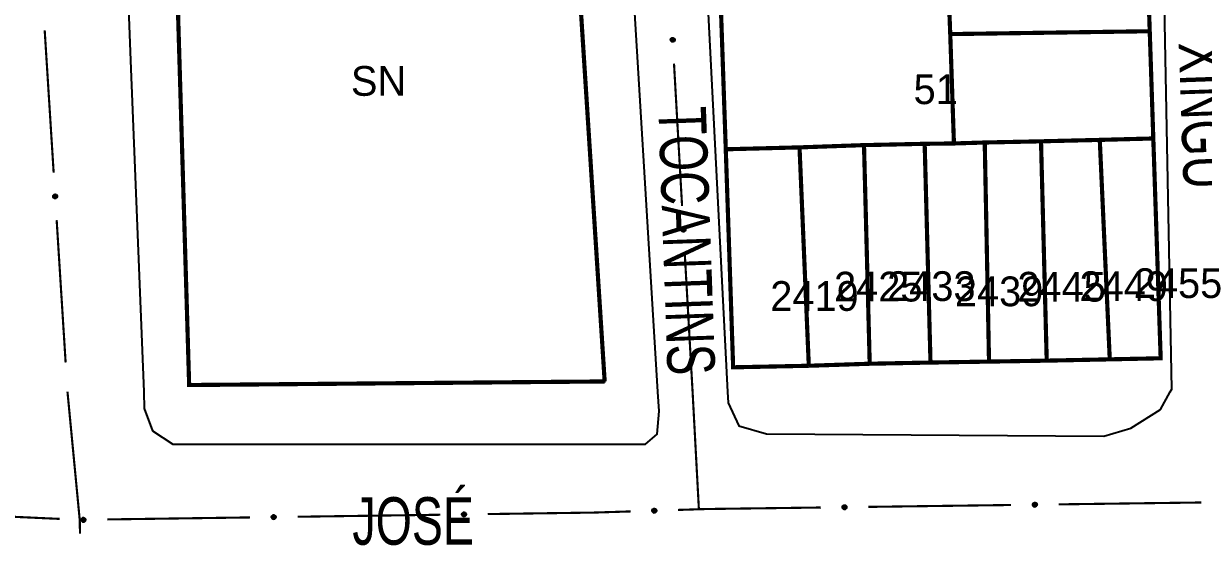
# Model space of a CAD drawing. Extents: x 202481 to 204056, y 4838981 to 4840330.
# Drawn here: x 203095.9 to 203195.1, y 4839884.6 to 4839928.5 of the extents above; entities that cross this region are included whole.
import ezdxf
from ezdxf.enums import TextEntityAlignment as Align

# ---------------------------------------------------------------- set-up
doc = ezdxf.new("R2010")
doc.units = 0
doc.header["$LTSCALE"] = 1.5
doc.header["$MEASUREMENT"] = 0
for name, color, linetype in [('CD_MALHA_LOTES', 7, 'CONTINUOUS'), ('RU-QUADRA', 210, 'CONTINUOUS'), ('SV-EIXO-RUA-PAV', 20, 'CONTINUOUS'), ('SV-RUA-PAVIM', 7, 'CONTINUOUS'), ('SV-TXT-RUA-PAV', 7, 'CONTINUOUS'), ('Th_NmrPort', 1, 'CONTINUOUS')]:
    doc.layers.add(name, color=color, linetype=linetype)
doc.styles.add('ARIAL', font='ARIAL.SHX')

msp = doc.modelspace()

# ---------------------------------------------------------------- linework, layer by layer
at = {"layer": 'CD_MALHA_LOTES', "linetype": 'Continuous', "const_width": 0.35, "flags": 128}
for points in [[(203139.6, 4839978.91), (203144.76, 4839898.41)], [(203144.76, 4839898.41), (203109.83, 4839898.11), (203107.45, 4839977.73)], [(203190.39, 4839933.6), (203190.58, 4839927.87)], [(203173.81, 4839927.63), (203173.61, 4839932.78)], [(203154.94, 4839917.94), (203154.46, 4839931.85)], [(203173.81, 4839927.63), (203190.58, 4839927.87)], [(203174.12, 4839918.43), (203173.81, 4839927.63)], [(203190.58, 4839927.87), (203190.88, 4839918.85)], [(203181.44, 4839918.61), (203186.38, 4839918.73)], [(203186.38, 4839918.73), (203190.88, 4839918.85)], [(203187.22, 4839900.27), (203186.38, 4839918.73)], [(203190.88, 4839918.85), (203191.5, 4839900.36), (203187.22, 4839900.27)], [(203154.94, 4839917.94), (203161.14, 4839918.1)], [(203161.92, 4839899.73), (203155.56, 4839899.6), (203154.94, 4839917.94)], [(203161.14, 4839918.1), (203166.56, 4839918.29)], [(203161.92, 4839899.73), (203161.14, 4839918.1)], [(203166.56, 4839918.29), (203171.66, 4839918.4)], [(203167.04, 4839899.9), (203166.56, 4839918.29)], [(203171.66, 4839918.4), (203174.12, 4839918.43)], [(203172.15, 4839900), (203171.66, 4839918.4)], [(203176.71, 4839918.51), (203174.12, 4839918.43)], [(203176.71, 4839918.51), (203181.44, 4839918.61)], [(203177.07, 4839900.08), (203176.71, 4839918.51)], [(203181.92, 4839900.16), (203181.44, 4839918.61)], [(203167.04, 4839899.9), (203161.92, 4839899.73)], [(203172.15, 4839900), (203167.04, 4839899.9)], [(203177.07, 4839900.08), (203172.15, 4839900)], [(203181.92, 4839900.16), (203177.07, 4839900.08)], [(203187.22, 4839900.27), (203181.92, 4839900.16)]]:
    msp.add_lwpolyline(points, dxfattribs=at)
at = {"layer": 'RU-QUADRA', "linetype": 'Continuous', "const_width": 0.18, "flags": 128}
msp.add_lwpolyline([(203107.45, 4839977.73), (203108.47, 4839977.77), (203139.6, 4839978.91), (203140.4, 4839966.51), (203141.83, 4839944.51), (203142.53, 4839933.67), (203143.64, 4839916.68), (203144.76, 4839898.41), (203109.83, 4839898.11)], close=True, dxfattribs=at)
msp.add_lwpolyline([(203154.46, 4839931.85), (203154.94, 4839917.94), (203155.56, 4839899.6), (203161.92, 4839899.73), (203166.65, 4839899.83), (203170.76, 4839900), (203174.49, 4839900), (203181.92, 4839900.16), (203187.22, 4839900.27), (203191.5, 4839900.36), (203190.88, 4839918.85), (203190.58, 4839927.87), (203190.39, 4839933.6)], dxfattribs=at)
at = {"layer": 'SV-EIXO-RUA-PAV', "const_width": 0.18}
for points in [[(203097.685073, 4839927.948133), (203098.439516, 4839915.971873)], [(203150.588433, 4839925.152517), (203151.26623, 4839913.171674)], [(203098.690997, 4839911.979786), (203099.44544, 4839900.003526)], [(203151.492162, 4839909.17806), (203152.113475, 4839898.195621)], [(203152.113475, 4839898.195621), (203152.15, 4839897.55)], [(203099.6, 4839897.55), (203100.551141, 4839887.595336)], [(203152.15, 4839897.55), (203152.631614, 4839888.562895)], [(203152.631614, 4839888.562895), (203152.68, 4839887.66)], [(203166.930372, 4839887.858958), (203178.929326, 4839888.017426)], [(203182.928977, 4839888.070249), (203194.927931, 4839888.228717)], [(203087.32, 4839887.38), (203098.942354, 4839886.847343)], [(203100.551141, 4839887.595336), (203100.63, 4839886.77)], [(203118.93876, 4839887.02835), (203130.937566, 4839887.197662)], [(203134.937168, 4839887.254099), (203142.936371, 4839887.366974)], [(203142.936371, 4839887.366974), (203143.86, 4839887.38)], [(203143.86, 4839887.38), (203146.934753, 4839887.476895)], [(203150.932769, 4839887.602884), (203152.931776, 4839887.665878)], [(203152.931776, 4839887.665878), (203153.38, 4839887.68)], [(203153.38, 4839887.68), (203162.930721, 4839887.806135)], [(203100.63, 4839886.77), (203100.653931, 4839885.59934)], [(203102.940353, 4839886.802601), (203114.939159, 4839886.971913)]]:
    msp.add_lwpolyline(points, dxfattribs=at)
at = {"layer": 'SV-EIXO-RUA-PAV'}
for points in [[(203150.577257, 4839927.298993), (203150.614196, 4839927.266938), (203150.639389, 4839927.231835), (203150.651975, 4839927.19651), (203150.654956, 4839927.162394), (203150.654076, 4839927.127148), (203150.645348, 4839927.091808), (203150.626973, 4839927.054731), (203150.595078, 4839927.01745), (203150.557422, 4839926.994006), (203150.523449, 4839926.979814), (203150.488054, 4839926.974657), (203150.453828, 4839926.976086), (203150.41742, 4839926.986366), (203150.380027, 4839927.005354), (203150.343316, 4839927.038333), (203150.318854, 4839927.072917), (203150.307578, 4839927.107405), (203150.302618, 4839927.143022), (203150.303948, 4839927.178994), (203150.312716, 4839927.213635), (203150.331902, 4839927.251248), (203150.364932, 4839927.287051), (203150.399147, 4839927.311843), (203150.433467, 4839927.323601), (203150.468642, 4839927.327694), (203150.504004, 4839927.327241), (203150.539894, 4839927.319946), (203150.577257, 4839927.298993)], [(203098.666086, 4839914.126146), (203098.70323, 4839914.094329), (203098.728647, 4839914.059388), (203098.741458, 4839914.024143), (203098.744658, 4839913.990047), (203098.744003, 4839913.954796), (203098.735502, 4839913.919402), (203098.717364, 4839913.882208), (203098.685708, 4839913.844723), (203098.648203, 4839913.821039), (203098.614322, 4839913.80663), (203098.57896, 4839913.801246), (203098.544726, 4839913.802456), (203098.508253, 4839913.812503), (203098.47074, 4839913.831252), (203098.433818, 4839913.863995), (203098.409135, 4839913.898421), (203098.397638, 4839913.932837), (203098.392451, 4839913.968421), (203098.393551, 4839914.004401), (203098.402097, 4839914.039097), (203098.421042, 4839914.076833), (203098.453842, 4839914.112846), (203098.487897, 4839914.137857), (203098.522142, 4839914.149834), (203098.55729, 4839914.154152), (203098.592654, 4839914.153925), (203098.62859, 4839914.14686), (203098.666086, 4839914.126146)], [(203151.480985, 4839911.324536), (203151.517925, 4839911.292481), (203151.543118, 4839911.257378), (203151.555703, 4839911.222053), (203151.558685, 4839911.187937), (203151.557804, 4839911.152691), (203151.549076, 4839911.117351), (203151.530701, 4839911.080274), (203151.498806, 4839911.042993), (203151.46115, 4839911.019549), (203151.427177, 4839911.005357), (203151.391782, 4839911.0002), (203151.357557, 4839911.001629), (203151.321148, 4839911.011909), (203151.283756, 4839911.030897), (203151.247044, 4839911.063876), (203151.222582, 4839911.09846), (203151.211306, 4839911.132948), (203151.206346, 4839911.168565), (203151.207677, 4839911.204537), (203151.216444, 4839911.239178), (203151.23563, 4839911.276791), (203151.268661, 4839911.312594), (203151.302875, 4839911.337386), (203151.337196, 4839911.349144), (203151.372371, 4839911.353237), (203151.407733, 4839911.352784), (203151.443622, 4839911.345489), (203151.480985, 4839911.324536)], [(203180.78403, 4839888.152011), (203180.817654, 4839888.187528), (203180.853814, 4839888.211178), (203180.889652, 4839888.222222), (203180.923865, 4839888.223724), (203180.95904, 4839888.221318), (203180.993968, 4839888.211069), (203181.030215, 4839888.191105), (203181.06608, 4839888.157626), (203181.087872, 4839888.118991), (203181.10058, 4839888.084435), (203181.1042, 4839888.04885), (203181.10129, 4839888.014719), (203181.089444, 4839887.978789), (203181.068855, 4839887.942254), (203181.034317, 4839887.907005), (203180.998707, 4839887.884063), (203180.963763, 4839887.87429), (203180.927965, 4839887.870877), (203180.892084, 4839887.873764), (203180.857855, 4839887.884023), (203180.821107, 4839887.904819), (203180.786768, 4839887.939369), (203180.76348, 4839887.974624), (203180.75322, 4839888.009422), (203180.750653, 4839888.044741), (203180.752637, 4839888.08005), (203180.761479, 4839888.11559), (203180.78403, 4839888.152011)], [(203116.79374, 4839887.108174), (203116.827332, 4839887.143721), (203116.863471, 4839887.167403), (203116.899299, 4839887.17848), (203116.93351, 4839887.180013), (203116.968687, 4839887.177639), (203117.003625, 4839887.167421), (203117.03989, 4839887.147491), (203117.075785, 4839887.114044), (203117.097612, 4839887.075428), (203117.110351, 4839887.040884), (203117.114003, 4839887.005302), (203117.111125, 4839886.971168), (203117.099311, 4839886.935228), (203117.078754, 4839886.898674), (203117.044249, 4839886.863394), (203117.008659, 4839886.840419), (203116.973724, 4839886.830616), (203116.937929, 4839886.82717), (203116.902045, 4839886.830024), (203116.867808, 4839886.840252), (203116.831041, 4839886.861015), (203116.796671, 4839886.895534), (203116.773351, 4839886.930768), (203116.763059, 4839886.965557), (203116.760461, 4839887.000874), (203116.762413, 4839887.036185), (203116.771222, 4839887.071732), (203116.79374, 4839887.108174)], [(203132.792147, 4839887.333923), (203132.825739, 4839887.369471), (203132.861879, 4839887.393153), (203132.897706, 4839887.404229), (203132.931918, 4839887.405762), (203132.967095, 4839887.403388), (203133.002032, 4839887.39317), (203133.038297, 4839887.37324), (203133.074193, 4839887.339793), (203133.09602, 4839887.301177), (203133.108758, 4839887.266633), (203133.112411, 4839887.231051), (203133.109532, 4839887.196917), (203133.097718, 4839887.160977), (203133.077162, 4839887.124424), (203133.042656, 4839887.089143), (203133.007067, 4839887.066169), (203132.972132, 4839887.056365), (203132.936337, 4839887.052919), (203132.900453, 4839887.055773), (203132.866215, 4839887.066001), (203132.829448, 4839887.086765), (203132.795078, 4839887.121283), (203132.771758, 4839887.156518), (203132.761467, 4839887.191306), (203132.758868, 4839887.226623), (203132.76082, 4839887.261934), (203132.769629, 4839887.297482), (203132.792147, 4839887.333923)], [(203148.786684, 4839887.645389), (203148.819653, 4839887.681516), (203148.855375, 4839887.705823), (203148.891004, 4839887.717521), (203148.925184, 4839887.719649), (203148.960397, 4839887.717887), (203148.995507, 4839887.708278), (203149.032113, 4839887.688981), (203149.068585, 4839887.656164), (203149.09108, 4839887.617934), (203149.104418, 4839887.583617), (203149.108688, 4839887.548103), (203149.106404, 4839887.513925), (203149.095217, 4839887.477784), (203149.075299, 4839887.440879), (203149.041412, 4839887.405003), (203149.006228, 4839887.381414), (203148.971469, 4839887.371004), (203148.935739, 4839887.366936), (203148.899811, 4839887.369166), (203148.8654, 4839887.378797), (203148.828278, 4839887.398917), (203148.793313, 4839887.432833), (203148.769384, 4839887.467656), (203148.758489, 4839887.50226), (203148.755276, 4839887.537527), (203148.756614, 4839887.572866), (203148.764804, 4839887.608562), (203148.786684, 4839887.645389)], [(203164.785425, 4839887.94072), (203164.819049, 4839887.976237), (203164.85521, 4839887.999887), (203164.891047, 4839888.010931), (203164.92526, 4839888.012433), (203164.960435, 4839888.010027), (203164.995363, 4839887.999777), (203165.03161, 4839887.979814), (203165.067475, 4839887.946335), (203165.089267, 4839887.907699), (203165.101975, 4839887.873144), (203165.105595, 4839887.837559), (203165.102686, 4839887.803428), (203165.090839, 4839887.767498), (203165.07025, 4839887.730963), (203165.035712, 4839887.695714), (203165.000102, 4839887.672771), (203164.965158, 4839887.662999), (203164.92936, 4839887.659586), (203164.893479, 4839887.662473), (203164.85925, 4839887.672731), (203164.822502, 4839887.693528), (203164.788163, 4839887.728077), (203164.764876, 4839887.763333), (203164.754615, 4839887.798131), (203164.752049, 4839887.83345), (203164.754032, 4839887.868759), (203164.762874, 4839887.904299), (203164.785425, 4839887.94072)], [(203100.795333, 4839886.882424), (203100.828925, 4839886.917972), (203100.865064, 4839886.941654), (203100.900891, 4839886.952731), (203100.935103, 4839886.954264), (203100.97028, 4839886.95189), (203101.005218, 4839886.941672), (203101.041483, 4839886.921741), (203101.077378, 4839886.888295), (203101.099205, 4839886.849679), (203101.111944, 4839886.815135), (203101.115596, 4839886.779553), (203101.112717, 4839886.745419), (203101.100903, 4839886.709479), (203101.080347, 4839886.672925), (203101.045841, 4839886.637645), (203101.010252, 4839886.61467), (203100.975317, 4839886.604866), (203100.939522, 4839886.601421), (203100.903638, 4839886.604275), (203100.8694, 4839886.614503), (203100.832634, 4839886.635266), (203100.798263, 4839886.669785), (203100.774944, 4839886.705019), (203100.764652, 4839886.739807), (203100.762053, 4839886.775124), (203100.764005, 4839886.810435), (203100.772815, 4839886.845983), (203100.795333, 4839886.882424)]]:
    msp.add_lwpolyline(points, close=True, dxfattribs=at)
for points in [[(203150.303948, 4839927.178994), (203150.318854, 4839927.072917)], [(203150.309212, 4839927.192017), (203150.330234, 4839927.062003)], [(203150.312716, 4839927.213635), (203150.343316, 4839927.038333)], [(203150.324995, 4839927.227078), (203150.36077, 4839927.029563)], [(203150.331902, 4839927.251248), (203150.380027, 4839927.005354)], [(203150.350161, 4839927.265403), (203150.398041, 4839926.998871)], [(203150.364932, 4839927.287051), (203150.41742, 4839926.986366)], [(203150.381162, 4839927.297224), (203150.434309, 4839926.985889)], [(203150.399147, 4839927.311843), (203150.453828, 4839926.976086)], [(203150.415735, 4839927.314214), (203150.47027, 4839926.978356)], [(203150.433467, 4839927.323601), (203150.488054, 4839926.974657)], [(203150.450771, 4839927.323029), (203150.503043, 4839926.978844)], [(203150.468642, 4839927.327694), (203150.523449, 4839926.979814)], [(203150.487631, 4839927.323748), (203150.541935, 4839926.991977)], [(203150.504004, 4839927.327241), (203150.557422, 4839926.994006)], [(203150.522075, 4839927.318863), (203150.576431, 4839927.010329)], [(203150.539894, 4839927.319946), (203150.595078, 4839927.01745)], [(203150.556827, 4839927.308529), (203150.608948, 4839927.039503)], [(203150.577257, 4839927.298993), (203150.626973, 4839927.054731)], [(203150.596668, 4839927.280715), (203150.635322, 4839927.08063)], [(203150.614196, 4839927.266938), (203150.645348, 4839927.091808)], [(203150.628644, 4839927.24699), (203150.648227, 4839927.118261)], [(203150.639389, 4839927.231835), (203150.654076, 4839927.127148)], [(203098.393551, 4839914.004401), (203098.409135, 4839913.898421)], [(203098.398731, 4839914.017458), (203098.420585, 4839913.887581)], [(203098.402097, 4839914.039097), (203098.433818, 4839913.863995)], [(203098.41429, 4839914.052619), (203098.451328, 4839913.855337)], [(203098.421042, 4839914.076833), (203098.47074, 4839913.831252)], [(203098.43921, 4839914.091104), (203098.488794, 4839913.824883)], [(203098.453842, 4839914.112846), (203098.508253, 4839913.812503)], [(203098.470007, 4839914.123123), (203098.525145, 4839913.812134)], [(203098.487897, 4839914.137857), (203098.544726, 4839913.802456)], [(203098.50447, 4839914.140333), (203098.561153, 4839913.804832)], [(203098.522142, 4839914.149834), (203098.57896, 4839913.801246)], [(203098.539449, 4839914.149373), (203098.593923, 4839913.805529)], [(203098.55729, 4839914.154152), (203098.614322, 4839913.80663)], [(203098.576304, 4839914.150327), (203098.632729, 4839913.818911)], [(203098.592654, 4839914.153925), (203098.648203, 4839913.821039)], [(203098.610778, 4839914.145663), (203098.667107, 4839913.837483)], [(203098.62859, 4839914.14686), (203098.685708, 4839913.844723)], [(203098.645596, 4839914.135551), (203098.699437, 4839913.866865)], [(203098.666086, 4839914.126146), (203098.717364, 4839913.882208)], [(203098.685614, 4839914.107993), (203098.725547, 4839913.908159)], [(203098.70323, 4839914.094329), (203098.735502, 4839913.919402)], [(203098.717805, 4839914.074473), (203098.738211, 4839913.945872)], [(203098.728647, 4839914.059388), (203098.744003, 4839913.954796)], [(203151.207677, 4839911.204537), (203151.222582, 4839911.09846)], [(203151.21294, 4839911.21756), (203151.233962, 4839911.087546)], [(203151.216444, 4839911.239178), (203151.247044, 4839911.063876)], [(203151.228724, 4839911.252621), (203151.264498, 4839911.055106)], [(203151.23563, 4839911.276791), (203151.283756, 4839911.030897)], [(203151.25389, 4839911.290946), (203151.301769, 4839911.024414)], [(203151.268661, 4839911.312594), (203151.321148, 4839911.011909)], [(203151.28489, 4839911.322767), (203151.338038, 4839911.011432)], [(203151.302875, 4839911.337386), (203151.357557, 4839911.001629)], [(203151.319463, 4839911.339757), (203151.373998, 4839911.003899)], [(203151.337196, 4839911.349144), (203151.391782, 4839911.0002)], [(203151.354499, 4839911.348572), (203151.406772, 4839911.004387)], [(203151.372371, 4839911.353237), (203151.427177, 4839911.005357)], [(203151.391359, 4839911.349291), (203151.445663, 4839911.01752)], [(203151.407733, 4839911.352784), (203151.46115, 4839911.019549)], [(203151.425803, 4839911.344406), (203151.480159, 4839911.035872)], [(203151.443622, 4839911.345489), (203151.498806, 4839911.042993)], [(203151.460556, 4839911.334072), (203151.512676, 4839911.065046)], [(203151.480985, 4839911.324536), (203151.530701, 4839911.080274)], [(203151.500397, 4839911.306258), (203151.53905, 4839911.106173)], [(203151.517925, 4839911.292481), (203151.549076, 4839911.117351)], [(203151.532372, 4839911.272533), (203151.551955, 4839911.143804)], [(203151.543118, 4839911.257378), (203151.557804, 4839911.152691)], [(203180.750653, 4839888.044741), (203181.10058, 4839888.084435)], [(203180.752637, 4839888.08005), (203181.087872, 4839888.118991)], [(203180.755418, 4839888.063541), (203181.089228, 4839888.10343)], [(203180.761479, 4839888.11559), (203181.06608, 4839888.157626)], [(203180.761789, 4839888.097741), (203181.072387, 4839888.138689)], [(203180.773619, 4839888.132013), (203181.044648, 4839888.172438)], [(203180.78403, 4839888.152011), (203181.030215, 4839888.191105)], [(203180.803131, 4839888.170613), (203181.004702, 4839888.200568)], [(203180.817654, 4839888.187528), (203180.993968, 4839888.211069)], [(203180.838209, 4839888.201099), (203180.967665, 4839888.21509)], [(203180.853814, 4839888.211178), (203180.95904, 4839888.221318)], [(203116.771222, 4839887.071732), (203117.075785, 4839887.114044)], [(203116.771549, 4839887.053884), (203117.082109, 4839887.095112)], [(203116.783347, 4839887.088167), (203117.05434, 4839887.128836)], [(203116.79374, 4839887.108174), (203117.03989, 4839887.147491)], [(203116.812825, 4839887.126793), (203117.014369, 4839887.15693)], [(203116.827332, 4839887.143721), (203117.003625, 4839887.167421)], [(203116.847875, 4839887.15731), (203116.977318, 4839887.171419)], [(203116.863471, 4839887.167403), (203116.968687, 4839887.177639)], [(203132.758868, 4839887.226623), (203133.108758, 4839887.266633)], [(203132.76082, 4839887.261934), (203133.09602, 4839887.301177)], [(203132.761467, 4839887.191306), (203133.112411, 4839887.231051)], [(203132.762771, 4839887.20857), (203133.108863, 4839887.246205)], [(203132.763616, 4839887.245427), (203133.09739, 4839887.285618)], [(203132.769629, 4839887.297482), (203133.074193, 4839887.339793)], [(203132.769956, 4839887.279633), (203133.080517, 4839887.320861)], [(203132.770094, 4839887.173192), (203133.107961, 4839887.21344)], [(203132.771758, 4839887.156518), (203133.109532, 4839887.196917)], [(203132.781754, 4839887.313916), (203133.052748, 4839887.354586)], [(203132.785602, 4839887.137929), (203133.098911, 4839887.177832)], [(203132.792147, 4839887.333923), (203133.038297, 4839887.37324)], [(203132.795078, 4839887.121283), (203133.097718, 4839887.160977)], [(203132.811232, 4839887.352542), (203133.012776, 4839887.38268)], [(203132.816081, 4839887.105608), (203133.084403, 4839887.142146)], [(203132.825739, 4839887.369471), (203133.002032, 4839887.39317)], [(203132.829448, 4839887.086765), (203133.077162, 4839887.124424)], [(203132.846282, 4839887.38306), (203132.975726, 4839887.397168)], [(203132.853304, 4839887.07884), (203133.052158, 4839887.10621)], [(203132.861879, 4839887.393153), (203132.967095, 4839887.403388)], [(203132.866215, 4839887.066001), (203133.042656, 4839887.089143)], [(203148.755276, 4839887.537527), (203149.104418, 4839887.583617)], [(203148.756614, 4839887.572866), (203149.09108, 4839887.617934)], [(203148.758489, 4839887.50226), (203149.108688, 4839887.548103)], [(203148.759493, 4839887.519544), (203149.104878, 4839887.563193)], [(203148.759696, 4839887.556411), (203149.092721, 4839887.602401)], [(203148.764804, 4839887.608562), (203149.068585, 4839887.656164)], [(203148.765441, 4839887.590722), (203149.075237, 4839887.637345)], [(203148.767429, 4839887.484299), (203149.104546, 4839887.530418)], [(203148.769384, 4839887.467656), (203149.106404, 4839887.513925)], [(203148.776641, 4839887.625205), (203149.046886, 4839887.670581)], [(203148.783549, 4839887.449312), (203149.096116, 4839887.494657)], [(203148.786684, 4839887.645389), (203149.032113, 4839887.688981)], [(203148.793313, 4839887.432833), (203149.095217, 4839887.477784)], [(203148.805442, 4839887.664338), (203149.006432, 4839887.697976)], [(203148.814585, 4839887.417525), (203149.082231, 4839887.458724)], [(203148.819653, 4839887.681516), (203148.995507, 4839887.708278)], [(203148.828278, 4839887.398917), (203149.075299, 4839887.440879)], [(203148.839957, 4839887.69546), (203148.969135, 4839887.711818)], [(203148.852269, 4839887.391409), (203149.050616, 4839887.422233)], [(203148.855375, 4839887.705823), (203148.960397, 4839887.717887)], [(203148.8654, 4839887.378797), (203149.041412, 4839887.405003)], [(203148.886923, 4839887.374753), (203149.017423, 4839887.392517)], [(203148.899811, 4839887.369166), (203149.006228, 4839887.381414)], [(203164.752049, 4839887.83345), (203165.101975, 4839887.873144)], [(203164.754032, 4839887.868759), (203165.089267, 4839887.907699)], [(203164.754615, 4839887.798131), (203165.105595, 4839887.837559)], [(203164.755935, 4839887.815393), (203165.102061, 4839887.852716)], [(203164.756813, 4839887.85225), (203165.090623, 4839887.892139)], [(203164.762874, 4839887.904299), (203165.067475, 4839887.946335)], [(203164.763185, 4839887.88645), (203165.073782, 4839887.927397)], [(203164.763226, 4839887.780009), (203165.101129, 4839887.819952)], [(203164.764876, 4839887.763333), (203165.102686, 4839887.803428)], [(203164.775014, 4839887.920722), (203165.046044, 4839887.961147)], [(203164.778703, 4839887.744732), (203165.092047, 4839887.784351)], [(203164.785425, 4839887.94072), (203165.03161, 4839887.979814)], [(203164.788163, 4839887.728077), (203165.090839, 4839887.767498)], [(203164.804526, 4839887.959322), (203165.006097, 4839887.989277)], [(203164.809152, 4839887.712383), (203165.077507, 4839887.748679)], [(203164.819049, 4839887.976237), (203164.995363, 4839887.999777)], [(203164.822502, 4839887.693528), (203165.07025, 4839887.730963)], [(203164.839604, 4839887.989807), (203164.96906, 4839888.003799)], [(203164.846351, 4839887.685581), (203165.04523, 4839887.712772)], [(203164.85521, 4839887.999887), (203164.960435, 4839888.010027)], [(203164.85925, 4839887.672731), (203165.035712, 4839887.695714)], [(203164.880696, 4839887.668295), (203165.011498, 4839887.683669)], [(203164.893479, 4839887.662473), (203165.000102, 4839887.672771)], [(203180.75322, 4839888.009422), (203181.1042, 4839888.04885)], [(203180.75454, 4839888.026684), (203181.100666, 4839888.064007)], [(203180.761831, 4839887.9913), (203181.099734, 4839888.031243)], [(203180.76348, 4839887.974624), (203181.10129, 4839888.014719)], [(203180.777308, 4839887.956023), (203181.090652, 4839887.995642)], [(203180.786768, 4839887.939369), (203181.089444, 4839887.978789)], [(203180.807757, 4839887.923674), (203181.076112, 4839887.95997)], [(203180.821107, 4839887.904819), (203181.068855, 4839887.942254)], [(203180.844956, 4839887.896873), (203181.043835, 4839887.924063)], [(203180.857855, 4839887.884023), (203181.034317, 4839887.907005)], [(203180.8793, 4839887.879586), (203181.010103, 4839887.89496)], [(203180.892084, 4839887.873764), (203180.998707, 4839887.884063)], [(203100.762053, 4839886.775124), (203101.111944, 4839886.815135)], [(203100.764005, 4839886.810435), (203101.099205, 4839886.849679)], [(203100.764652, 4839886.739807), (203101.115596, 4839886.779553)], [(203100.765956, 4839886.757071), (203101.112049, 4839886.794706)], [(203100.766801, 4839886.793929), (203101.100575, 4839886.83412)], [(203100.772815, 4839886.845983), (203101.077378, 4839886.888295)], [(203100.773142, 4839886.828135), (203101.083702, 4839886.869363)], [(203100.773279, 4839886.721693), (203101.111146, 4839886.761942)], [(203100.774944, 4839886.705019), (203101.112717, 4839886.745419)], [(203100.78494, 4839886.862418), (203101.055933, 4839886.903087)], [(203100.788788, 4839886.686431), (203101.102096, 4839886.726333)], [(203100.795333, 4839886.882424), (203101.041483, 4839886.921741)], [(203100.798263, 4839886.669785), (203101.100903, 4839886.709479)], [(203100.814417, 4839886.901044), (203101.015961, 4839886.931181)], [(203100.819266, 4839886.654109), (203101.087588, 4839886.690647)], [(203100.828925, 4839886.917972), (203101.005218, 4839886.941672)], [(203100.832634, 4839886.635266), (203101.080347, 4839886.672925)], [(203100.849468, 4839886.931561), (203100.978911, 4839886.945669)], [(203100.85649, 4839886.627341), (203101.055344, 4839886.654711)], [(203100.865064, 4839886.941654), (203100.97028, 4839886.95189)], [(203100.8694, 4839886.614503), (203101.045841, 4839886.637645)], [(203100.89085, 4839886.610086), (203101.021638, 4839886.625578)], [(203100.903638, 4839886.604275), (203101.010252, 4839886.61467)], [(203116.760461, 4839887.000874), (203117.110351, 4839887.040884)], [(203116.762413, 4839887.036185), (203117.097612, 4839887.075428)], [(203116.763059, 4839886.965557), (203117.114003, 4839887.005302)], [(203116.764364, 4839886.98282), (203117.110456, 4839887.020456)], [(203116.765208, 4839887.019678), (203117.098982, 4839887.059869)], [(203116.771686, 4839886.947442), (203117.109554, 4839886.987691)], [(203116.773351, 4839886.930768), (203117.111125, 4839886.971168)], [(203116.787195, 4839886.91218), (203117.100503, 4839886.952082)], [(203116.796671, 4839886.895534), (203117.099311, 4839886.935228)], [(203116.817674, 4839886.879858), (203117.085996, 4839886.916396)], [(203116.831041, 4839886.861015), (203117.078754, 4839886.898674)], [(203116.854897, 4839886.853091), (203117.053751, 4839886.88046)], [(203116.867808, 4839886.840252), (203117.044249, 4839886.863394)], [(203116.889257, 4839886.835835), (203117.020046, 4839886.851327)], [(203116.902045, 4839886.830024), (203117.008659, 4839886.840419)], [(203132.887664, 4839887.061584), (203133.018453, 4839887.077076)], [(203132.900453, 4839887.055773), (203133.007067, 4839887.066169)]]:
    msp.add_lwpolyline(points, dxfattribs=at)
at = {"layer": 'SV-RUA-PAVIM', "linetype": 'Continuous'}
for points in [[(203192.31, 4839897.55, 5.48), (203192.43, 4839897.76, 5.48), (203191.64, 4839938.82, 5.74), (203190.01, 4839982.64, 5.61), (203189.4, 4839983.16, 5.63), (203188.31, 4839983.45, 5.63), (203151.78, 4839981.94, 5.32), (203150.92, 4839980.71, 5.33), (203150.88, 4839979.87, 5.28)], [(203149.23, 4839897.55, 5.23), (203144.25, 4839979.79, 5.23), (203143.74, 4839980.53, 5.23), (203142.44, 4839980.96, 5.24), (203104.6, 4839978.82, 5.34), (203103.59, 4839978.05, 5.34), (203103, 4839976.61, 5.34), (203103.65, 4839958.29, 5.4), (203104.91, 4839925.4, 5.06)], [(203150.88, 4839979.87, 5.28), (203155.08, 4839897.55, 5.01)], [(203104.91, 4839925.4, 5.06), (203106.01, 4839897.55, 4.99)], [(203106.01, 4839897.55, 4.99), (203106.06, 4839896.14, 4.99), (203106.76, 4839894.27, 5), (203108.46, 4839893.13, 4.93), (203148.19, 4839893.14, 4.87), (203149.18, 4839893.98, 4.88), (203149.33, 4839895.91, 4.81), (203149.23, 4839897.55, 5.23)], [(203155.08, 4839897.55, 5.01), (203155.13, 4839896.61, 5.01), (203156.03, 4839894.67, 5.04), (203158.35, 4839893.99, 5.05), (203186.71, 4839893.81, 5.32), (203188.99, 4839894.47, 5.33), (203191.48, 4839896.06, 5.33), (203192.31, 4839897.55, 5.48)]]:
    msp.add_polyline3d(points, dxfattribs=at)

# ---------------------------------------------------------------- texts
at = {"layer": 'SV-TXT-RUA-PAV', "style": 'ARIAL', "width": 0.7}
for s, p in [('XINGÚ', (203193.01, 4839926.9)), ('TOCANTINS', (203149.27, 4839921.46))]:
    msp.add_text(s, height=4, rotation=272, dxfattribs=at).set_placement(p)
msp.add_text('JOSÉ', height=4, dxfattribs=at).set_placement((203123.552122, 4839884.67375))
at = {"layer": 'Th_NmrPort', "color": 1}
for s, p in [('SN', (203123.43, 4839923.69)), ('51', (203170.726667, 4839922.99)), ('2455', (203189.239694, 4839906.678238)), ('2425', (203164.038137, 4839906.385692)), ('2433', (203168.499999, 4839906.429042)), ('2439', (203174.199999, 4839905.989042)), ('2445', (203179.45344, 4839906.377437)), ('2449', (203184.67344, 4839906.427437)), ('2419', (203158.679999, 4839905.599042))]:
    msp.add_text(s, height=2.5, dxfattribs=at).set_placement(p, align=Align.MIDDLE_LEFT)

doc.saveas('drawing.dxf')
